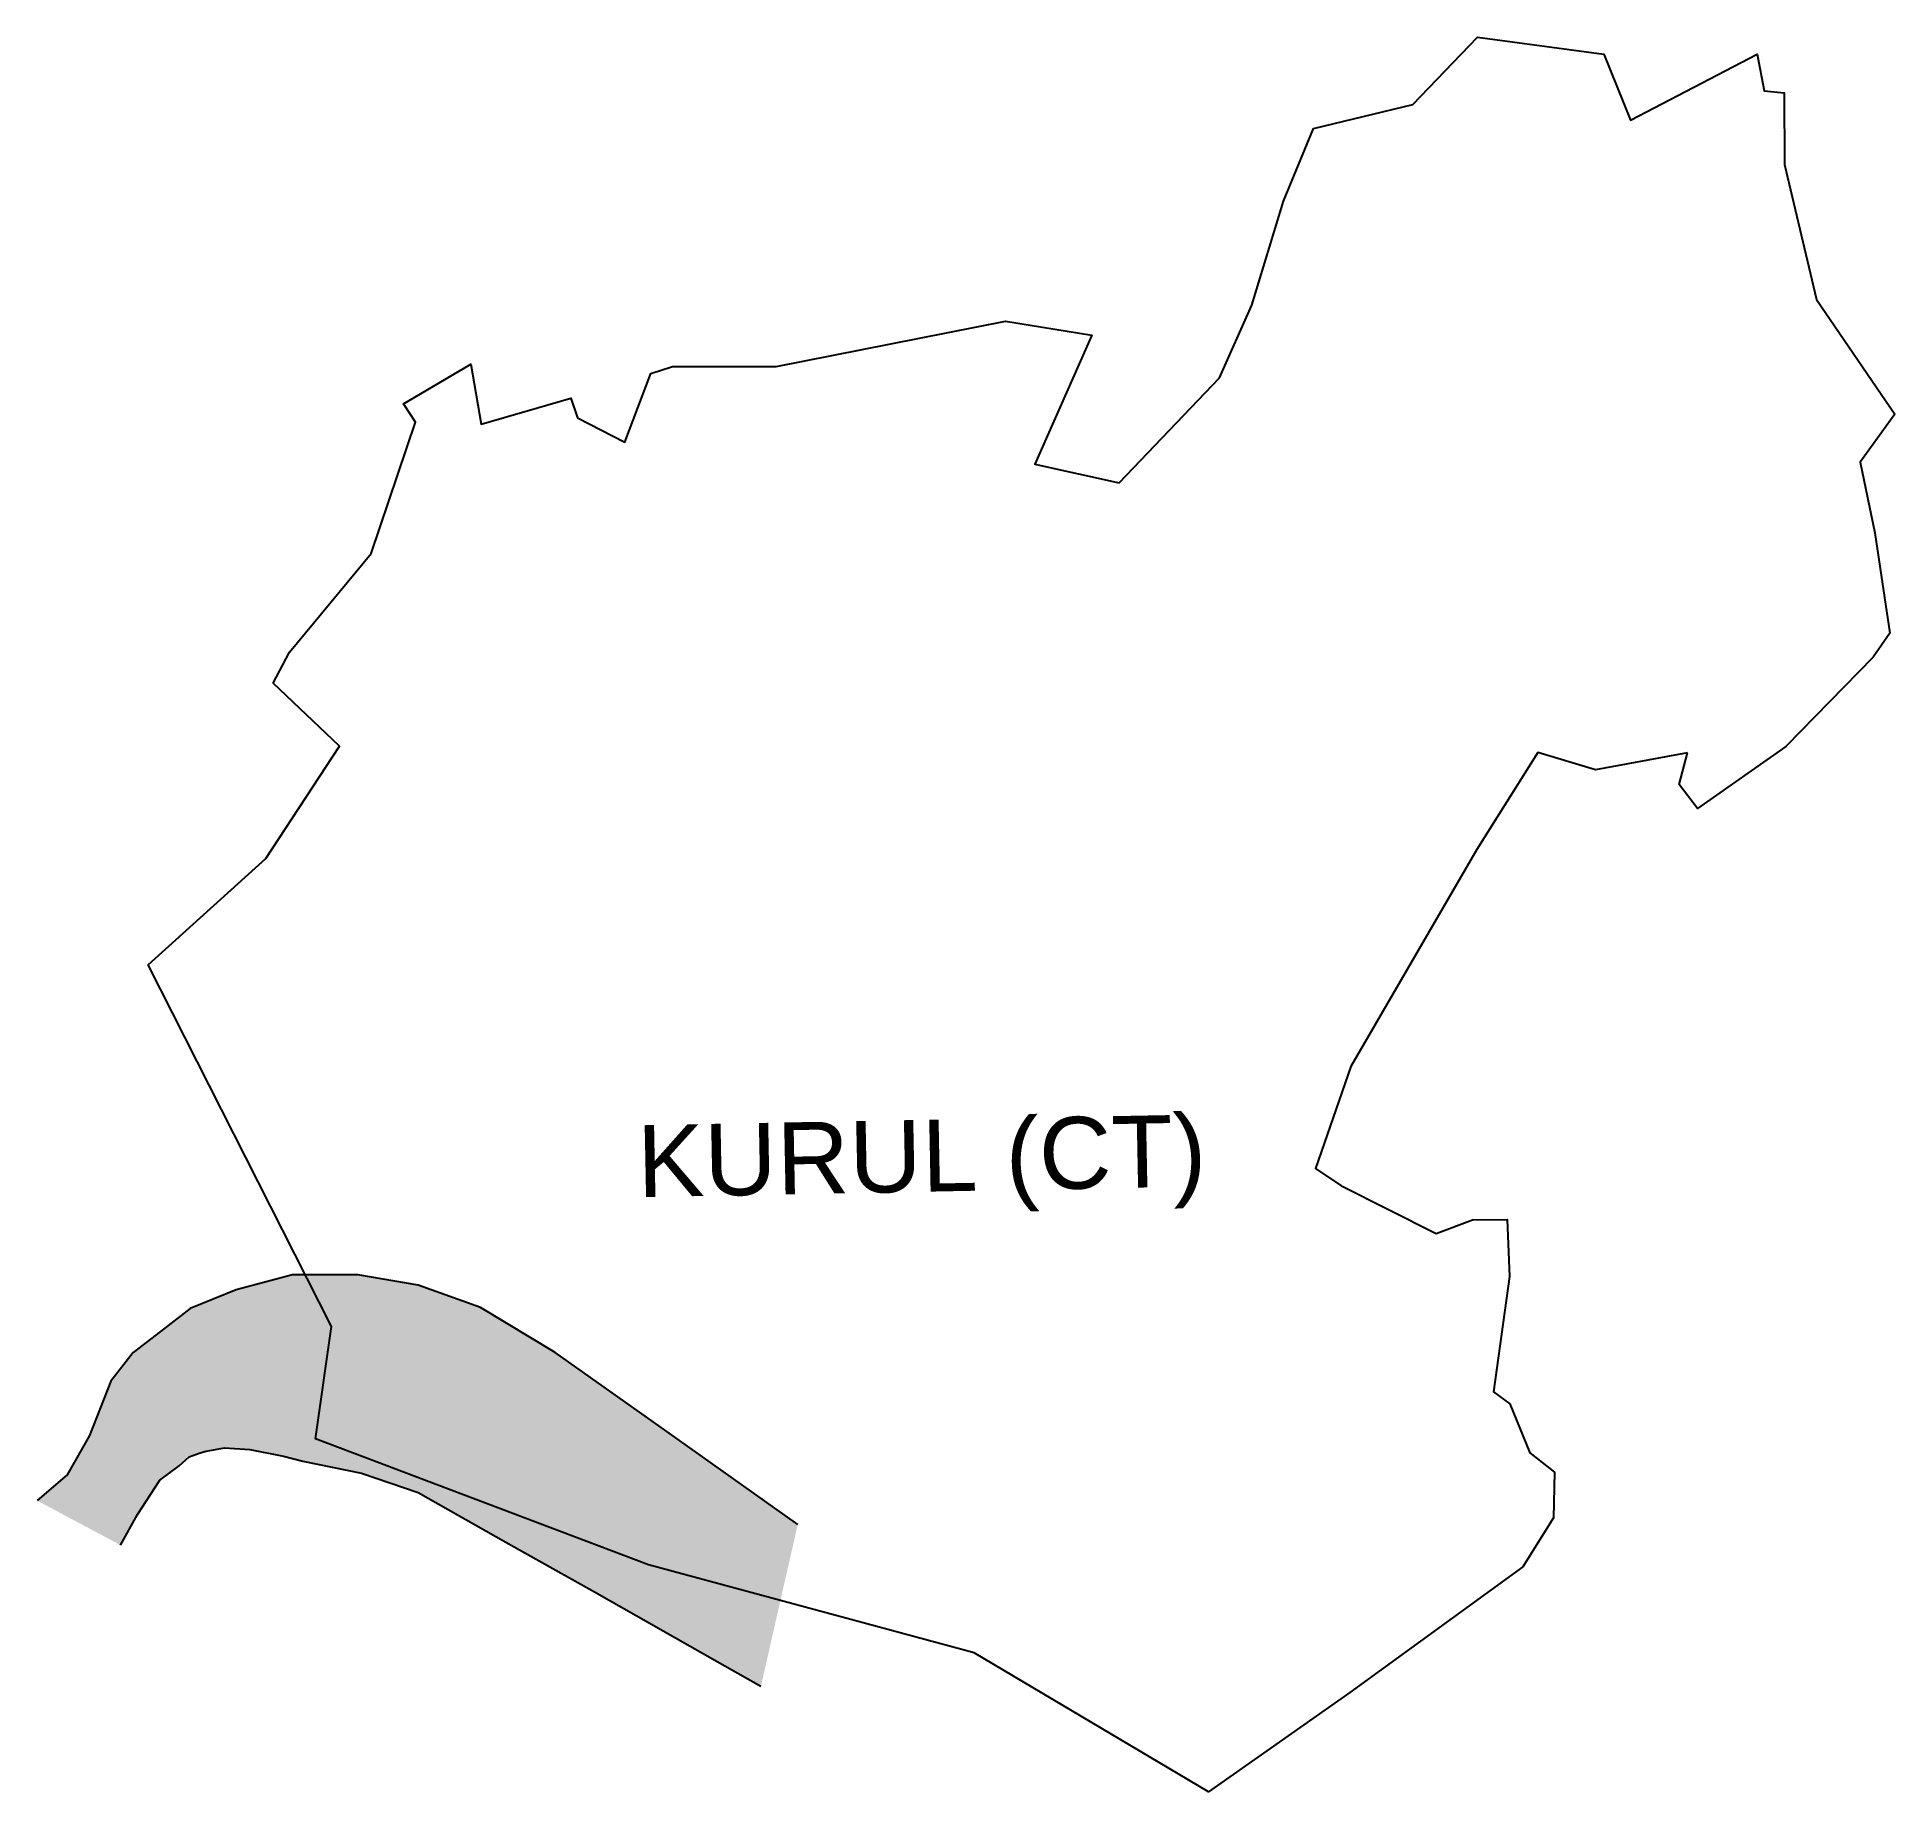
# Model space of a CAD drawing. Header units: metres. Extents: x 276570 to 279380, y 2061662 to 2064315.
import ezdxf

# ---------------------------------------------------------------- set-up
doc = ezdxf.new("R2010")
doc.units = ezdxf.units.M
doc.header["$MEASUREMENT"] = 0
for name, color, linetype in [('CREEK', 132, 'Continuous'), ('village', 3, 'Continuous'), ('VILLAGE NAME', 250, 'Continuous')]:
    doc.layers.add(name, color=color, linetype=linetype)
doc.styles.get("Standard").update_dxf_attribs({"font": 'simplex.shx'})

msp = doc.modelspace()

# ---------------------------------------------------------------- hatches: boundary and pattern name
at = {"layer": 'CREEK'}
h = msp.add_hatch(dxfattribs=at)
h.set_pattern_fill('DASH', color=256)
h.set_pattern_definition([(0, (0, 0), (3.175, 3.175), [3.175, -3.175])])
h.paths.add_polyline_path([(277522.3, 2062206.6), (277353.5, 2062326.2), (277240.5, 2062394.4), (277146.3, 2062428.2), (277055.3, 2062443.6), (276956.2, 2062443.6), (276871.1, 2062420.8), (276801.8, 2062392.6), (276763.2, 2062362.9), (276715.5, 2062326.2), (276681.7, 2062282.7), (276649.4, 2062200.6), (276615.6, 2062141.2), (276570.1, 2062102.3), (276696, 2062035.1), (276721.8, 2062081.5), (276755.7, 2062133.1), (276785, 2062155), (276799.9, 2062168.5), (276816.8, 2062174.5), (276825.5, 2062177.2), (276853.5, 2062182.1), (276891.8, 2062179.4), (276942.9, 2062169.3), (276972, 2062161.7), (277060.8, 2062143.7), (277146.4, 2062114.8), (277279.2, 2062039.7), (277412.9, 2061964.2), (277598.6, 2061859.2), (277664.8, 2061821.8), (277720.4, 2062066.3)])

# ---------------------------------------------------------------- linework, layer by layer
at = {"layer": 'CREEK', "flags": 128}
for points in [[(277720.4, 2062066.3), (277522.3, 2062206.6), (277353.5, 2062326.2), (277240.5, 2062394.4), (277146.3, 2062428.2), (277055.3, 2062443.6), (276956.2, 2062443.6), (276871.1, 2062420.8), (276801.8, 2062392.6), (276763.2, 2062362.9), (276715.5, 2062326.2), (276681.7, 2062282.7), (276649.4, 2062200.6), (276615.6, 2062141.2), (276570.1, 2062102.3)], [(276696, 2062035.1), (276721.8, 2062081.5), (276755.7, 2062133.1), (276785, 2062155), (276799.9, 2062168.5), (276816.8, 2062174.5), (276825.5, 2062177.2), (276853.5, 2062182.1), (276891.8, 2062179.4), (276942.9, 2062169.3), (276972, 2062161.7), (277060.8, 2062143.7), (277146.4, 2062114.8), (277279.2, 2062039.7), (277412.9, 2061964.2), (277598.6, 2061859.2), (277664.8, 2061821.8)]]:
    msp.add_lwpolyline(points, dxfattribs=at)
at = {"layer": 'village', "color": 3, "true_color": 0x00ff00}
msp.add_polyline3d([(279066.2, 2063233, 0), (278926.7, 2063207.3, 0), (278839.7, 2063233.7, 0), (278747.4, 2063087.1, 0), (278556.9, 2062759, 0), (278503.7, 2062604.5, 0), (278541.7, 2062579, 0), (278685.8, 2062506.4, 0), (278741.1, 2062526.9, 0), (278793.5, 2062527.6, 0), (278796.9, 2062441.2, 0), (278772.7, 2062266.8, 0), (278797.6, 2062248.9, 0), (278827.4, 2062174.4, 0), (278864.7, 2062145.5, 0), (278863.2, 2062076.5, 0), (278817.2, 2062001.9, 0), (278555.5, 2061812.3, 0), (278341.9, 2061661.9, 0), (277987.5, 2061872.3, 0), (277494.9, 2062005.4, 0), (276991.3, 2062195.7, 0), (277015.4, 2062365.6, 0), (276738, 2062912.5, 0), (276916.2, 2063073.2, 0), (277027.5, 2063243.2, 0), (276927, 2063338.4, 0), (276951.9, 2063385.2, 0), (277075.3, 2063534.4, 0), (277142.4, 2063733.2, 0), (277124.4, 2063760.8, 0), (277225.8, 2063820.9, 0), (277241.6, 2063730.2, 0), (277377.3, 2063769.5, 0), (277387.3, 2063739.8, 0), (277458.9, 2063703.1, 0), (277498.1, 2063806.9, 0), (277531.2, 2063817.4, 0), (277688, 2063817.2, 0), (278034.6, 2063886, 0), (278165.1, 2063864.7, 0), (278078.9, 2063669.8, 0), (278206.4, 2063641.4, 0), (278358.2, 2063800.3, 0), (278407.1, 2063910.1, 0), (278455, 2064067.5, 0), (278500.5, 2064177.2, 0), (278650.5, 2064213.6, 0), (278748.3, 2064315.4, 0), (278939.7, 2064289.6, 0), (278980, 2064189.9, 0), (279171.4, 2064289.7, 0), (279182.1, 2064234.1, 0), (279212.1, 2064231.1, 0), (279213, 2064122.9, 0), (279261.4, 2063918.7, 0), (279379.7, 2063745.5, 0), (279327.4, 2063672.7, 0), (279349.3, 2063565.7, 0), (279372, 2063414.1, 0), (279347.1, 2063377.7, 0), (279215, 2063242.7, 0), (279081.3, 2063148.8, 0), (279053.4, 2063185.1, 0)], close=True, dxfattribs=at)

# ---------------------------------------------------------------- texts
at = {"layer": 'VILLAGE NAME', "insert": (277476.5, 2062669.8), "char_height": 108.748, "attachment_point": 1, "rotation": 1.1028}
msp.add_mtext_dynamic_manual_height_columns('{\\fArial|b0|i0|c0|p34;KURUL (CT)}', width=1031.482, gutter_width=543.7, heights=[0], dxfattribs=at)

doc.saveas('drawing.dxf')
